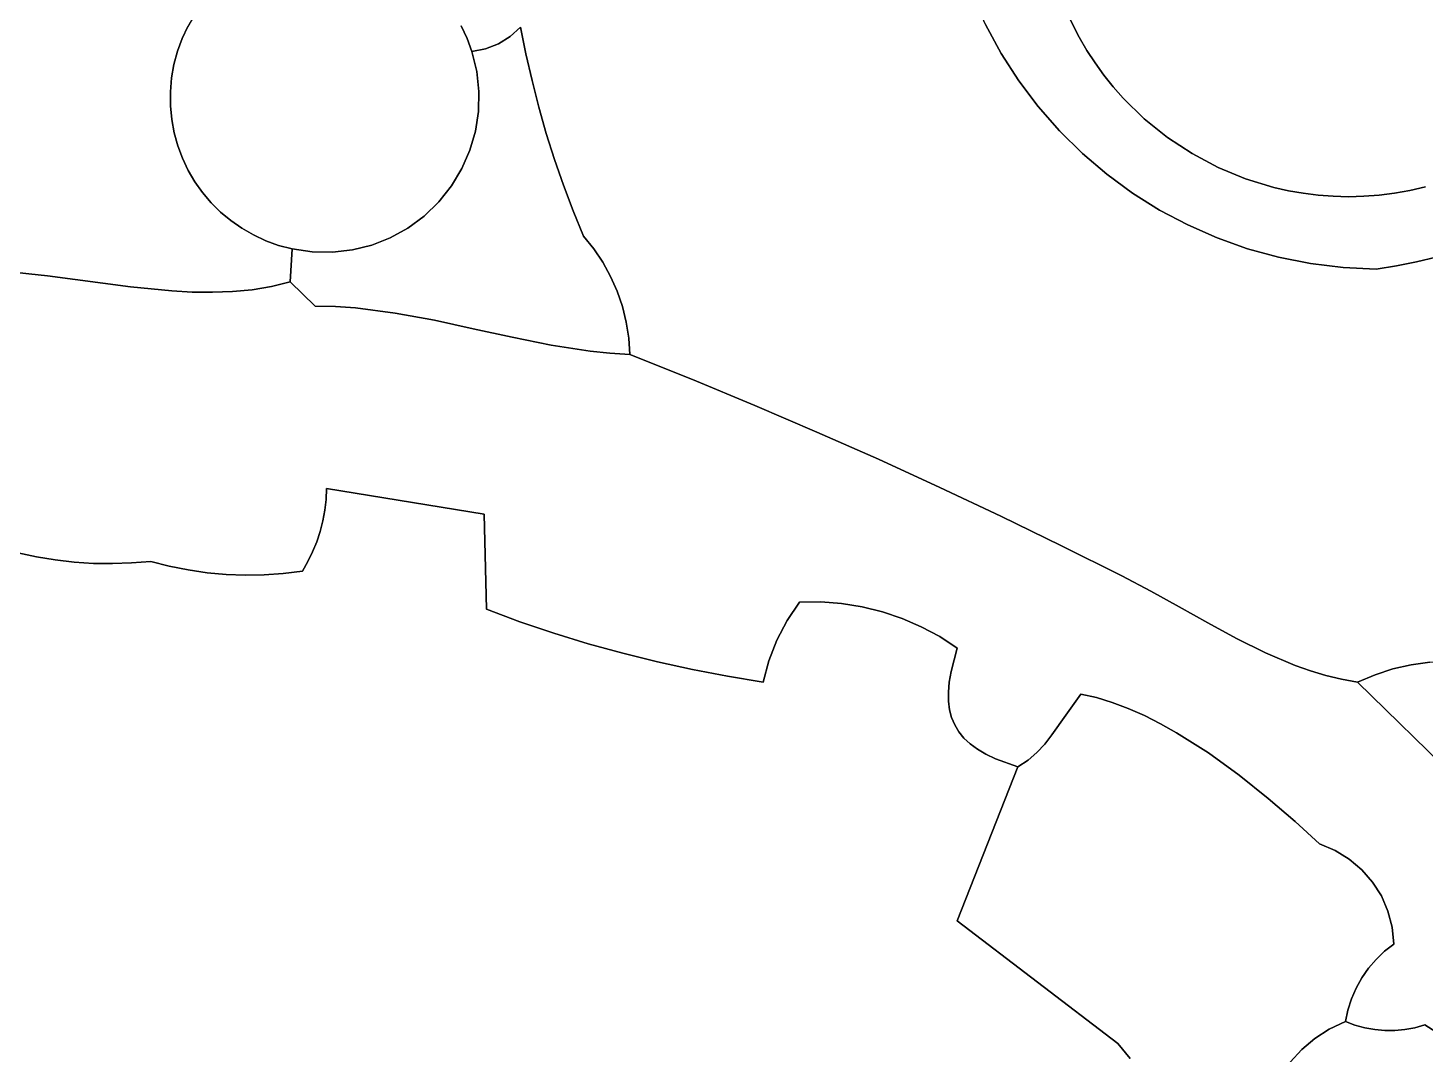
# Model space of a CAD drawing. Header units: inches. Extents: x 37.5 to 70.3, y 17.4 to 61.6.
# Drawn here: x 48.624 to 52.367, y 39.368 to 42.117 of the extents above; entities that cross this region are included whole.
import ezdxf

# ---------------------------------------------------------------- set-up
doc = ezdxf.new("R2010")
doc.units = ezdxf.units.IN
doc.layers.add('SURFACES_FOR_SKETCHUP', color=7, linetype='Continuous')

msp = doc.modelspace()

# ---------------------------------------------------------------- linework, layer by layer
at = {"layer": 'SURFACES_FOR_SKETCHUP'}
for points, invisible_edges in [([(51.3642, 42.2851), (51.743, 41.7799), (51.4536, 42.9101)], 11), ([(52.3681, 41.6905), (52.9627, 42.6944), (51.4536, 42.9101)], 11), ([(51.743, 41.7799), (52.3681, 41.6905), (51.4536, 42.9101)], 11), ([(48.6043, 42.3809), (48.1827, 41.9685), (48.6416, 42.3668)], 3), ([(48.2064, 41.9002), (48.6416, 42.3668), (48.1827, 41.9685)], 3), ([(48.2335, 41.8334), (48.6416, 42.3668), (48.2064, 41.9002)], 3), ([(48.6416, 42.3668), (48.2335, 41.8334), (48.6802, 42.3564)], 3), ([(48.2639, 41.7681), (48.6802, 42.3564), (48.2335, 41.8334)], 3), ([(48.2639, 41.7681), (49.006, 41.9454), (48.6802, 42.3564)], 11), ([(48.7197, 42.3496), (48.6802, 42.3564), (49.006, 41.9454)], 10), ([(48.7599, 42.3467), (48.7197, 42.3496), (49.0091, 41.9826)], 10), ([(49.006, 41.9454), (49.0091, 41.9826), (48.7197, 42.3496)], 10), ([(48.8005, 42.3478), (48.7599, 42.3467), (49.0249, 42.054)], 10), ([(49.0091, 41.9826), (49.0155, 42.0189), (48.7599, 42.3467)], 10), ([(49.0155, 42.0189), (49.0249, 42.054), (48.7599, 42.3467)], 10), ([(48.8413, 42.3529), (48.8005, 42.3478), (49.0373, 42.0879)], 10), ([(49.0249, 42.054), (49.0373, 42.0879), (48.8005, 42.3478)], 10), ([(49.0373, 42.0879), (49.0525, 42.1203), (48.8413, 42.3529)], 10), ([(49.1135, 42.2075), (49.0924, 41.6755), (49.6412, 42.2781)], 11), ([(49.6412, 42.2781), (49.0924, 41.6755), (49.8139, 42.0535)], 11), ([(49.6412, 42.2781), (49.8139, 42.0535), (49.6703, 42.2579)], 3), ([(49.8139, 42.0535), (49.801, 42.0886), (49.6703, 42.2579)], 10), ([(49.6703, 42.2579), (49.801, 42.0886), (49.6976, 42.2351)], 3), ([(49.9444, 42.1187), (49.9586, 42.0468), (51.1364, 42.2901)], 10), ([(49.9586, 42.0468), (49.9748, 41.9754), (51.1364, 42.2901)], 10), ([(51.1533, 42.2064), (51.1364, 42.2901), (49.9748, 41.9754)], 10), ([(51.3758, 42.2442), (51.6769, 41.8234), (51.3642, 42.2851)], 3), ([(51.743, 41.7799), (51.3642, 42.2851), (51.6769, 41.8234)], 3), ([(49.6976, 42.2351), (49.801, 42.0886), (49.723, 42.21)], 3), ([(51.6769, 41.8234), (51.3758, 42.2442), (51.6151, 41.8732)], 3), ([(51.3758, 42.2442), (51.3893, 42.2044), (51.6151, 41.8732)], 10), ([(49.1135, 42.2075), (49.0907, 42.1803), (49.006, 41.9454)], 10), ([(49.006, 41.9454), (49.0924, 41.6755), (49.1135, 42.2075)], 11), ([(49.801, 42.0886), (49.7854, 42.1219), (49.723, 42.21)], 10), ([(49.9748, 41.9754), (49.9929, 41.9045), (51.1533, 42.2064)], 10), ([(49.9929, 41.9045), (50.013, 41.8342), (51.1533, 42.2064)], 10), ([(50.013, 41.8342), (50.035, 41.7644), (51.1533, 42.2064)], 10), ([(50.035, 41.7644), (50.059, 41.6953), (51.1533, 42.2064)], 10), ([(51.1897, 42.1254), (51.1533, 42.2064), (50.059, 41.6953)], 10), ([(51.3893, 42.2044), (51.4046, 42.1657), (51.5582, 41.9288)], 10), ([(51.5582, 41.9288), (51.6151, 41.8732), (51.3893, 42.2044)], 10), ([(49.0091, 41.9826), (49.006, 41.9454), (49.0907, 42.1803)], 10), ([(49.0907, 42.1803), (49.0704, 42.1512), (49.0091, 41.9826)], 10), ([(49.0704, 42.1512), (49.0525, 42.1203), (49.0091, 41.9826)], 10), ([(51.1897, 42.1254), (51.2317, 42.0481), (51.4046, 42.1657)], 10), ([(51.4217, 42.1281), (51.4046, 42.1657), (51.2317, 42.0481)], 10), ([(51.5318, 41.9587), (51.5582, 41.9288), (51.4046, 42.1657)], 10), ([(51.4046, 42.1657), (51.4217, 42.1281), (51.5318, 41.9587)], 10), ([(49.0091, 41.9826), (49.0525, 42.1203), (49.0155, 42.0189)], 3), ([(49.0373, 42.0879), (49.0155, 42.0189), (49.0525, 42.1203)], 3), ([(49.9167, 42.0935), (49.7854, 42.1219), (49.8852, 42.074)], 3), ([(49.9444, 42.1187), (49.7854, 42.1219), (49.9167, 42.0935)], 3), ([(49.801, 42.0886), (49.8852, 42.074), (49.7854, 42.1219)], 3), ([(49.9586, 42.0468), (49.9444, 42.1187), (49.9167, 42.0935)], 8), ([(50.059, 41.6953), (50.0849, 41.6268), (51.1897, 42.1254)], 10), ([(50.0849, 41.6268), (50.1402, 41.525), (51.1897, 42.1254)], 11), ([(50.1402, 41.525), (50.1646, 41.4889), (51.1897, 42.1254)], 10), ([(51.2317, 42.0481), (51.1897, 42.1254), (50.1646, 41.4889)], 10), ([(51.2317, 42.0481), (51.2789, 41.9748), (51.4217, 42.1281)], 10), ([(51.4405, 42.0918), (51.4217, 42.1281), (51.2789, 41.9748)], 10), ([(51.5067, 41.99), (51.5318, 41.9587), (51.4217, 42.1281)], 10), ([(51.4217, 42.1281), (51.4405, 42.0918), (51.5067, 41.99)], 10), ([(49.0373, 42.0879), (49.0249, 42.054), (49.0155, 42.0189)], 8), ([(49.8506, 42.0605), (49.8852, 42.074), (49.801, 42.0886)], 10), ([(49.801, 42.0886), (49.8139, 42.0535), (49.8506, 42.0605)], 8), ([(49.8506, 42.0605), (49.8269, 42.0003), (49.8852, 42.074)], 3), ([(49.8852, 42.074), (49.8269, 42.0003), (49.9586, 42.0468)], 11), ([(49.9586, 42.0468), (49.9167, 42.0935), (49.8852, 42.074)], 9), ([(51.4405, 42.0918), (51.2789, 41.9748), (51.461, 42.0566)], 3), ([(51.461, 42.0566), (51.4831, 42.0227), (51.4405, 42.0918)], 2), ([(51.4831, 42.0227), (51.5067, 41.99), (51.4405, 42.0918)], 10), ([(49.5455, 41.535), (49.8139, 42.0535), (49.0924, 41.6755)], 11), ([(49.7252, 41.6504), (49.8139, 42.0535), (49.5455, 41.535)], 11), ([(49.7252, 41.6504), (49.8234, 41.8401), (49.8139, 42.0535)], 11), ([(49.8506, 42.0605), (49.8139, 42.0535), (49.8269, 42.0003)], 8), ([(49.8234, 41.8401), (49.8315, 41.8929), (49.8139, 42.0535)], 10), ([(49.8139, 42.0535), (49.8315, 41.8929), (49.8269, 42.0003)], 3), ([(49.9586, 42.0468), (49.8269, 42.0003), (49.9748, 41.9754)], 3), ([(50.1646, 41.4889), (50.1855, 41.4509), (51.2317, 42.0481)], 10), ([(50.1855, 41.4509), (50.5716, 41.1052), (51.2317, 42.0481)], 11), ([(51.2789, 41.9748), (51.2317, 42.0481), (50.5716, 41.1052)], 10), ([(51.3311, 41.9057), (51.461, 42.0566), (51.2789, 41.9748)], 3), ([(51.4831, 42.0227), (51.461, 42.0566), (51.3311, 41.9057)], 10), ([(49.8327, 41.9465), (49.9748, 41.9754), (49.8269, 42.0003)], 3), ([(49.8327, 41.9465), (49.8269, 42.0003), (49.8315, 41.8929)], 2), ([(51.5067, 41.99), (51.4831, 42.0227), (51.3311, 41.9057)], 10), ([(49.9748, 41.9754), (49.8327, 41.9465), (49.9929, 41.9045)], 3), ([(51.3311, 41.9057), (51.2789, 41.9748), (50.5716, 41.1052)], 10), ([(51.3311, 41.9057), (51.3879, 41.8408), (51.5067, 41.99)], 10), ([(51.5318, 41.9587), (51.5067, 41.99), (51.3879, 41.8408)], 10), ([(51.5318, 41.9587), (51.3879, 41.8408), (51.5582, 41.9288)], 3), ([(49.006, 41.9454), (48.2639, 41.7681), (49.0062, 41.908)], 3), ([(49.006, 41.9454), (49.0062, 41.908), (49.0718, 41.7045)], 10), ([(49.0924, 41.6755), (49.006, 41.9454), (49.0718, 41.7045)], 3), ([(49.8315, 41.8929), (49.9929, 41.9045), (49.8327, 41.9465)], 3), ([(51.4491, 41.7805), (51.5582, 41.9288), (51.3879, 41.8408)], 3), ([(51.5582, 41.9288), (51.4491, 41.7805), (51.6151, 41.8732)], 3), ([(48.2975, 41.7045), (49.0062, 41.908), (48.2639, 41.7681)], 3), ([(48.3342, 41.6426), (49.0062, 41.908), (48.2975, 41.7045)], 3), ([(49.0062, 41.908), (48.3342, 41.6426), (49.0096, 41.8714)], 3), ([(49.0538, 41.7351), (49.0062, 41.908), (49.0385, 41.7673)], 3), ([(49.0718, 41.7045), (49.0062, 41.908), (49.0538, 41.7351)], 3), ([(49.0062, 41.908), (49.0096, 41.8714), (49.0385, 41.7673)], 10), ([(49.8234, 41.8401), (49.9929, 41.9045), (49.8315, 41.8929)], 3), ([(49.9929, 41.9045), (49.8234, 41.8401), (50.013, 41.8342)], 3), ([(50.7377, 41.034), (51.3311, 41.9057), (50.5716, 41.1052)], 3), ([(51.3879, 41.8408), (51.3311, 41.9057), (50.7377, 41.034)], 10), ([(49.0096, 41.8714), (48.3342, 41.6426), (48.5684, 41.4641)], 11), ([(48.5684, 41.4641), (48.6771, 41.4526), (49.0096, 41.8714)], 10), ([(49.0163, 41.8356), (49.0096, 41.8714), (48.6771, 41.4526)], 10), ([(49.0259, 41.8008), (49.0385, 41.7673), (49.0096, 41.8714)], 10), ([(49.0096, 41.8714), (49.0163, 41.8356), (49.0259, 41.8008)], 8), ([(51.5143, 41.725), (51.6151, 41.8732), (51.4491, 41.7805)], 3), ([(51.6151, 41.8732), (51.5143, 41.725), (51.6769, 41.8234)], 3), ([(49.0259, 41.8008), (49.0163, 41.8356), (48.6771, 41.4526)], 10), ([(49.8234, 41.8401), (49.7252, 41.6504), (49.8086, 41.7888)], 3), ([(49.8086, 41.7888), (50.013, 41.8342), (49.8234, 41.8401)], 3), ([(50.013, 41.8342), (49.8086, 41.7888), (50.035, 41.7644)], 3), ([(50.9029, 40.9609), (51.3879, 41.8408), (50.7377, 41.034)], 3), ([(51.4491, 41.7805), (51.3879, 41.8408), (50.9029, 40.9609)], 10), ([(51.5833, 41.6743), (51.6769, 41.8234), (51.5143, 41.725)], 3), ([(51.6769, 41.8234), (51.5833, 41.6743), (51.743, 41.7799)], 3), ([(49.0259, 41.8008), (48.6771, 41.4526), (49.0385, 41.7673)], 3), ([(49.7252, 41.6504), (49.7593, 41.6932), (49.8086, 41.7888)], 10), ([(49.7872, 41.7396), (49.8086, 41.7888), (49.7593, 41.6932)], 2), ([(49.7872, 41.7396), (50.035, 41.7644), (49.8086, 41.7888)], 3), ([(51.4491, 41.7805), (50.9029, 40.9609), (51.5143, 41.725)], 3), ([(51.5833, 41.6743), (51.6558, 41.6288), (51.743, 41.7799)], 10), ([(51.6558, 41.6288), (51.7315, 41.5887), (51.743, 41.7799)], 10), ([(51.813, 41.7428), (51.743, 41.7799), (51.7315, 41.5887)], 10), ([(51.743, 41.7799), (51.813, 41.7428), (52.3681, 41.6905)], 10), ([(48.8992, 41.423), (49.0385, 41.7673), (48.6771, 41.4526)], 3), ([(49.0538, 41.7351), (49.0385, 41.7673), (48.8992, 41.423)], 10), ([(49.0718, 41.7045), (49.0538, 41.7351), (48.8992, 41.423)], 10), ([(49.7872, 41.7396), (49.7593, 41.6932), (50.059, 41.6953)], 10), ([(50.035, 41.7644), (49.7872, 41.7396), (50.059, 41.6953)], 3), ([(51.7315, 41.5887), (51.8101, 41.554), (51.813, 41.7428)], 10), ([(51.8863, 41.7126), (51.813, 41.7428), (51.8101, 41.554)], 10), ([(51.813, 41.7428), (51.8863, 41.7126), (52.3267, 41.681)], 10), ([(52.3267, 41.681), (52.3681, 41.6905), (51.813, 41.7428)], 10), ([(49.0924, 41.6755), (49.0718, 41.7045), (48.8992, 41.423)], 10), ([(50.0849, 41.6268), (50.059, 41.6953), (49.7593, 41.6932)], 10), ([(51.0672, 40.8858), (51.5143, 41.725), (50.9029, 40.9609)], 3), ([(51.5143, 41.725), (51.0672, 40.8858), (51.5833, 41.6743)], 3), ([(51.8913, 41.5251), (51.8863, 41.7126), (51.8101, 41.554)], 3), ([(51.8863, 41.7126), (51.8913, 41.5251), (51.9625, 41.6894)], 3), ([(52.2853, 41.6737), (52.3267, 41.681), (51.8863, 41.7126)], 10), ([(51.9625, 41.6894), (52.2853, 41.6737), (51.8863, 41.7126)], 3), ([(48.8992, 41.423), (49.01, 41.4121), (49.0924, 41.6755)], 10), ([(49.1153, 41.6484), (49.0924, 41.6755), (49.01, 41.4121)], 10), ([(49.0924, 41.6755), (49.1153, 41.6484), (49.3321, 41.5246)], 10), ([(49.3321, 41.5246), (49.5455, 41.535), (49.0924, 41.6755)], 11), ([(49.7593, 41.6932), (49.7252, 41.6504), (50.0849, 41.6268)], 10), ([(51.2306, 40.8086), (51.5833, 41.6743), (51.0672, 40.8858)], 3), ([(51.6558, 41.6288), (51.5833, 41.6743), (51.2306, 40.8086)], 10), ([(51.9748, 41.5021), (51.9625, 41.6894), (51.8913, 41.5251)], 3), ([(51.9625, 41.6894), (51.9748, 41.5021), (52.0014, 41.6806)], 3), ([(51.9625, 41.6894), (52.0014, 41.6806), (52.244, 41.6686)], 10), ([(52.2853, 41.6737), (51.9625, 41.6894), (52.244, 41.6686)], 3), ([(52.0014, 41.6806), (51.9748, 41.5021), (52.0409, 41.6736)], 3), ([(52.0603, 41.4852), (52.0409, 41.6736), (51.9748, 41.5021)], 3), ([(52.0409, 41.6736), (52.2029, 41.6655), (52.0014, 41.6806)], 3), ([(52.244, 41.6686), (52.0014, 41.6806), (52.2029, 41.6655)], 3), ([(52.0409, 41.6736), (52.0603, 41.4852), (52.0809, 41.6686)], 3), ([(52.2029, 41.6655), (52.0409, 41.6736), (52.1619, 41.6645)], 3), ([(52.0409, 41.6736), (52.0809, 41.6686), (52.1619, 41.6645)], 10), ([(52.0809, 41.6686), (52.0603, 41.4852), (52.1212, 41.6656)], 3), ([(52.1476, 41.4746), (52.1212, 41.6656), (52.0603, 41.4852)], 3), ([(52.1212, 41.6656), (52.1619, 41.6645), (52.0809, 41.6686)], 2), ([(52.1212, 41.6656), (52.1476, 41.4746), (52.1619, 41.6645)], 3), ([(52.1619, 41.6645), (52.1476, 41.4746), (52.2029, 41.6655)], 3), ([(52.2363, 41.4706), (52.2029, 41.6655), (52.1476, 41.4746)], 3), ([(52.2029, 41.6655), (52.2363, 41.4706), (52.244, 41.6686)], 3), ([(52.2363, 41.4706), (52.2904, 41.4792), (52.244, 41.6686)], 10), ([(52.2853, 41.6737), (52.244, 41.6686), (52.2904, 41.4792)], 10), ([(52.3267, 41.681), (52.2853, 41.6737), (52.344, 41.4899)], 10), ([(52.2904, 41.4792), (52.344, 41.4899), (52.2853, 41.6737)], 10), ([(52.3681, 41.6905), (52.3267, 41.681), (52.397, 41.5028)], 10), ([(52.344, 41.4899), (52.397, 41.5028), (52.3267, 41.681)], 10), ([(49.1405, 41.6234), (49.1153, 41.6484), (49.01, 41.4121)], 10), ([(49.01, 41.4121), (49.0648, 41.4091), (49.1405, 41.6234)], 10), ([(49.1678, 41.6005), (49.1405, 41.6234), (49.0648, 41.4091)], 10), ([(49.1153, 41.6484), (49.1405, 41.6234), (49.296, 41.5341)], 10), ([(49.296, 41.5341), (49.3321, 41.5246), (49.1153, 41.6484)], 10), ([(49.1405, 41.6234), (49.1678, 41.6005), (49.296, 41.5341)], 10), ([(49.5455, 41.535), (49.5952, 41.5545), (49.7252, 41.6504)], 10), ([(49.7252, 41.6504), (49.5952, 41.5545), (49.6857, 41.6124)], 3), ([(49.7252, 41.6504), (49.6857, 41.6124), (49.8175, 41.3109)], 10), ([(49.8175, 41.3109), (50.0849, 41.6268), (49.7252, 41.6504)], 11), ([(50.1126, 41.5591), (50.0849, 41.6268), (49.8175, 41.3109)], 10), ([(50.0849, 41.6268), (50.1126, 41.5591), (50.1402, 41.525)], 8), ([(51.6558, 41.6288), (51.2306, 40.8086), (51.7315, 41.5887)], 3), ([(49.0648, 41.4091), (49.1191, 41.4083), (49.1678, 41.6005)], 10), ([(49.1678, 41.6005), (49.1191, 41.4083), (49.1971, 41.5799)], 3), ([(49.1971, 41.5799), (49.2614, 41.5466), (49.1678, 41.6005)], 3), ([(49.296, 41.5341), (49.1678, 41.6005), (49.2614, 41.5466)], 3), ([(49.6422, 41.5804), (49.6857, 41.6124), (49.5952, 41.5545)], 2), ([(49.6857, 41.6124), (49.6422, 41.5804), (49.7133, 41.3335)], 10), ([(49.7133, 41.3335), (49.8175, 41.3109), (49.6857, 41.6124)], 10), ([(51.3931, 40.7295), (51.7315, 41.5887), (51.2306, 40.8086)], 3), ([(51.8101, 41.554), (51.7315, 41.5887), (51.3931, 40.7295)], 10), ([(49.1191, 41.4083), (49.1726, 41.4102), (49.1971, 41.5799)], 10), ([(49.1971, 41.5799), (49.1726, 41.4102), (49.2284, 41.5619)], 3), ([(49.2252, 41.4152), (49.2284, 41.5619), (49.1726, 41.4102)], 3), ([(49.1971, 41.5799), (49.2284, 41.5619), (49.2614, 41.5466)], 8), ([(49.2284, 41.5619), (49.2252, 41.4152), (49.2614, 41.5466)], 3), ([(49.2768, 41.4238), (49.2614, 41.5466), (49.2252, 41.4152)], 3), ([(49.2614, 41.5466), (49.2768, 41.4238), (49.296, 41.5341)], 3), ([(49.5455, 41.535), (49.6082, 41.3528), (49.5952, 41.5545)], 3), ([(49.5952, 41.5545), (49.6082, 41.3528), (49.6422, 41.5804)], 3), ([(49.7133, 41.3335), (49.6422, 41.5804), (49.6082, 41.3528)], 3), ([(49.8175, 41.3109), (49.9215, 41.2879), (50.1126, 41.5591)], 10), ([(50.1126, 41.5591), (49.9215, 41.2879), (50.1402, 41.525)], 3), ([(51.3931, 40.7295), (51.5546, 40.6485), (51.8101, 41.554)], 10), ([(51.8913, 41.5251), (51.8101, 41.554), (51.5546, 40.6485)], 10), ([(49.3271, 41.4364), (49.296, 41.5341), (49.2768, 41.4238)], 3), ([(49.3271, 41.4364), (49.3321, 41.5246), (49.296, 41.5341)], 8), ([(49.3863, 41.5166), (49.3321, 41.5246), (49.3271, 41.4364)], 8), ([(49.3271, 41.4364), (49.3936, 41.3714), (49.3863, 41.5166)], 10), ([(49.5455, 41.535), (49.3321, 41.5246), (49.4936, 41.522)], 3), ([(49.3321, 41.5246), (49.3863, 41.5166), (49.4936, 41.522)], 10), ([(49.4404, 41.5158), (49.4936, 41.522), (49.3863, 41.5166)], 2), ([(49.3863, 41.5166), (49.3936, 41.3714), (49.4404, 41.5158)], 3), ([(49.448, 41.37), (49.4404, 41.5158), (49.3936, 41.3714)], 3), ([(49.4404, 41.5158), (49.448, 41.37), (49.4936, 41.522)], 3), ([(49.5018, 41.3663), (49.4936, 41.522), (49.448, 41.37)], 3), ([(49.4936, 41.522), (49.5018, 41.3663), (49.5455, 41.535)], 3), ([(49.6082, 41.3528), (49.5455, 41.535), (49.5018, 41.3663)], 3), ([(49.9215, 41.2879), (50.0257, 41.2668), (50.1402, 41.525)], 10), ([(50.1646, 41.4889), (50.1402, 41.525), (50.0257, 41.2668)], 10), ([(51.9748, 41.5021), (51.8913, 41.5251), (51.5546, 40.6485)], 10), ([(50.1855, 41.4509), (50.1646, 41.4889), (50.0257, 41.2668)], 10), ([(51.5546, 40.6485), (51.6322, 40.6081), (51.9748, 41.5021)], 10), ([(51.6322, 40.6081), (51.7088, 40.5655), (51.9748, 41.5021)], 10), ([(52.0603, 41.4852), (51.9748, 41.5021), (51.7088, 40.5655)], 10), ([(51.7088, 40.5655), (51.7852, 40.5224), (52.0603, 41.4852)], 10), ([(52.1476, 41.4746), (52.0603, 41.4852), (51.7852, 40.5224)], 10), ([(51.7852, 40.5224), (51.8619, 40.4807), (52.1476, 41.4746)], 10), ([(51.8619, 40.4807), (51.9397, 40.4422), (52.1476, 41.4746)], 10), ([(52.2363, 41.4706), (52.1476, 41.4746), (51.9397, 40.4422)], 10), ([(51.9397, 40.4422), (52.2811, 40.3993), (52.2363, 41.4706)], 11), ([(52.2363, 41.4706), (52.3797, 40.4173), (52.2904, 41.4792)], 3), ([(52.33, 40.4105), (52.2363, 41.4706), (52.2811, 40.3993)], 3), ([(52.3797, 40.4173), (52.2363, 41.4706), (52.33, 40.4105)], 3), ([(52.2904, 41.4792), (52.4298, 40.4198), (52.344, 41.4899)], 3), ([(52.4298, 40.4198), (52.2904, 41.4792), (52.3797, 40.4173)], 3), ([(52.344, 41.4899), (52.48, 40.4179), (52.397, 41.5028)], 3), ([(52.48, 40.4179), (52.344, 41.4899), (52.4298, 40.4198)], 3), ([(48.5684, 41.4641), (48.5454, 40.9815), (48.6771, 41.4526)], 3), ([(48.6771, 41.4526), (48.5454, 40.9815), (48.8992, 41.423)], 3), ([(49.3936, 41.3714), (49.3271, 41.4364), (49.2768, 41.4238)], 8), ([(50.2031, 41.4113), (50.1855, 41.4509), (50.0257, 41.2668)], 10), ([(50.2031, 41.4113), (50.5716, 41.1052), (50.1855, 41.4509)], 3), ([(48.5454, 40.9815), (48.9535, 40.6875), (48.8992, 41.423)], 11), ([(48.8992, 41.423), (48.9535, 40.6875), (49.01, 41.4121)], 3), ([(49.01, 41.4121), (48.9535, 40.6875), (49.0648, 41.4091)], 3), ([(48.9535, 40.6875), (49.0032, 40.6746), (49.0648, 41.4091)], 10), ([(49.4246, 40.8827), (49.0648, 41.4091), (49.0032, 40.6746)], 11), ([(49.0648, 41.4091), (49.4246, 40.8827), (49.1191, 41.4083)], 3), ([(49.1191, 41.4083), (49.4246, 40.8827), (49.1726, 41.4102)], 3), ([(49.1726, 41.4102), (49.4246, 40.8827), (49.2252, 41.4152)], 3), ([(49.3936, 41.3714), (49.2768, 41.4238), (49.2252, 41.4152)], 9), ([(49.3936, 41.3714), (49.2252, 41.4152), (49.4246, 40.8827)], 11), ([(50.0257, 41.2668), (50.1306, 41.2505), (50.2031, 41.4113)], 10), ([(50.2171, 41.3703), (50.2031, 41.4113), (50.1306, 41.2505)], 10), ([(50.2171, 41.3703), (50.4047, 41.1743), (50.2031, 41.4113)], 3), ([(50.5716, 41.1052), (50.2031, 41.4113), (50.4047, 41.1743)], 3), ([(49.3936, 41.3714), (49.4246, 40.8827), (49.448, 41.37)], 3), ([(49.5018, 41.3663), (49.448, 41.37), (49.4246, 40.8827)], 10), ([(49.6082, 41.3528), (49.5018, 41.3663), (49.4246, 40.8827)], 10), ([(50.2171, 41.3703), (50.1306, 41.2505), (50.2274, 41.3282)], 3), ([(50.2274, 41.3282), (50.4047, 41.1743), (50.2171, 41.3703)], 3), ([(49.7133, 41.3335), (49.6082, 41.3528), (49.4246, 40.8827)], 10), ([(49.847, 40.8137), (49.7133, 41.3335), (49.4246, 40.8827)], 3), ([(49.8175, 41.3109), (49.7133, 41.3335), (49.847, 40.8137)], 10), ([(50.1836, 41.2449), (50.2274, 41.3282), (50.1306, 41.2505)], 3), ([(50.234, 41.2851), (50.2274, 41.3282), (50.1836, 41.2449)], 10), ([(50.234, 41.2851), (50.4047, 41.1743), (50.2274, 41.3282)], 3), ([(49.9215, 41.2879), (49.8175, 41.3109), (49.847, 40.8137)], 10), ([(49.9215, 41.2879), (49.847, 40.8137), (50.0257, 41.2668)], 3), ([(50.2369, 41.2414), (50.234, 41.2851), (50.1836, 41.2449)], 2), ([(50.234, 41.2851), (50.2369, 41.2414), (50.4047, 41.1743)], 8), ([(50.0257, 41.2668), (49.847, 40.8137), (50.1306, 41.2505)], 3), ([(50.1306, 41.2505), (49.847, 40.8137), (50.1836, 41.2449)], 3), ([(50.1836, 41.2449), (49.847, 40.8137), (50.2369, 41.2414)], 3), ([(50.4047, 41.1743), (50.2369, 41.2414), (49.847, 40.8137)], 10), ([(49.847, 40.8137), (50.1253, 40.467), (50.4047, 41.1743)], 11), ([(50.2177, 40.4413), (50.4047, 41.1743), (50.1253, 40.467)], 3), ([(50.4047, 41.1743), (50.2177, 40.4413), (50.5716, 41.1052)], 3), ([(50.2177, 40.4413), (50.3108, 40.4182), (50.5716, 41.1052)], 10), ([(50.6917, 40.5781), (50.5716, 41.1052), (50.3108, 40.4182)], 11), ([(50.5716, 41.1052), (50.6917, 40.5781), (50.7377, 41.034)], 3), ([(50.7481, 40.5787), (50.7377, 41.034), (50.6917, 40.5781)], 3), ([(50.7377, 41.034), (50.7481, 40.5787), (50.9029, 40.9609)], 3), ([(48.7998, 40.6822), (48.851, 40.6814), (48.5454, 40.9815)], 10), ([(48.7486, 40.6855), (48.7998, 40.6822), (48.5454, 40.9815)], 10), ([(48.597, 40.7102), (48.6472, 40.6995), (48.5454, 40.9815)], 10), ([(48.9023, 40.6832), (48.5454, 40.9815), (48.851, 40.6814)], 3), ([(48.6978, 40.6912), (48.5454, 40.9815), (48.6472, 40.6995)], 3), ([(48.7486, 40.6855), (48.5454, 40.9815), (48.6978, 40.6912)], 3), ([(48.9535, 40.6875), (48.5454, 40.9815), (48.9023, 40.6832)], 3), ([(50.804, 40.5746), (50.9029, 40.9609), (50.7481, 40.5787)], 3), ([(50.8592, 40.5658), (50.9029, 40.9609), (50.804, 40.5746)], 3), ([(51.0672, 40.8858), (50.9029, 40.9609), (50.8592, 40.5658)], 10), ([(49.0032, 40.6746), (49.0535, 40.6644), (49.4246, 40.8827)], 10), ([(49.1042, 40.657), (49.4246, 40.8827), (49.0535, 40.6644)], 3), ([(49.1551, 40.6524), (49.4246, 40.8827), (49.1042, 40.657)], 3), ([(49.1551, 40.6524), (49.2063, 40.6505), (49.4246, 40.8827)], 10), ([(49.4232, 40.8534), (49.4246, 40.8827), (49.2063, 40.6505)], 10), ([(49.847, 40.8137), (49.4246, 40.8827), (49.4232, 40.8534)], 8), ([(50.8592, 40.5658), (50.9133, 40.5525), (51.0672, 40.8858)], 10), ([(50.9133, 40.5525), (50.9662, 40.5347), (51.0672, 40.8858)], 10), ([(50.9662, 40.5347), (51.0175, 40.5125), (51.0672, 40.8858)], 10), ([(51.2306, 40.8086), (51.0672, 40.8858), (51.0175, 40.5125)], 10), ([(49.4198, 40.8245), (49.4232, 40.8534), (49.2063, 40.6505)], 10), ([(49.847, 40.8137), (49.4232, 40.8534), (49.4198, 40.8245)], 9), ([(49.4144, 40.7958), (49.4198, 40.8245), (49.2063, 40.6505)], 10), ([(49.2063, 40.6505), (49.2575, 40.6514), (49.4144, 40.7958)], 10), ([(49.4072, 40.7677), (49.4144, 40.7958), (49.2575, 40.6514)], 10), ([(49.847, 40.8137), (49.4144, 40.7958), (49.4072, 40.7677)], 9), ([(49.847, 40.8137), (49.4072, 40.7677), (49.8525, 40.5591)], 3), ([(49.847, 40.8137), (49.4198, 40.8245), (49.4144, 40.7958)], 9), ([(49.9426, 40.5259), (50.0335, 40.4952), (49.847, 40.8137)], 10), ([(49.847, 40.8137), (49.8525, 40.5591), (49.9426, 40.5259)], 8), ([(50.1253, 40.467), (49.847, 40.8137), (50.0335, 40.4952)], 3), ([(51.0175, 40.5125), (51.0669, 40.486), (51.2306, 40.8086)], 10), ([(51.0669, 40.486), (51.1141, 40.4554), (51.2306, 40.8086)], 10), ([(51.3931, 40.7295), (51.2306, 40.8086), (51.1141, 40.4554)], 10), ([(49.398, 40.7401), (49.4072, 40.7677), (49.2575, 40.6514)], 10), ([(49.398, 40.7401), (49.8525, 40.5591), (49.4072, 40.7677)], 3), ([(49.3086, 40.6551), (49.398, 40.7401), (49.2575, 40.6514)], 3), ([(49.398, 40.7401), (49.3086, 40.6551), (49.387, 40.7132)], 3), ([(49.387, 40.7132), (49.8525, 40.5591), (49.398, 40.7401)], 3), ([(51.1141, 40.4554), (51.4455, 40.3317), (51.3931, 40.7295)], 11), ([(51.5546, 40.6485), (51.3931, 40.7295), (51.4455, 40.3317)], 10), ([(48.597, 40.7102), (47.1792, 38.2968), (48.6472, 40.6995)], 3), ([(48.5364, 37.7619), (48.6472, 40.6995), (47.1792, 38.2968)], 11), ([(48.6472, 40.6995), (48.5364, 37.7619), (48.6978, 40.6912)], 3), ([(48.6978, 40.6912), (48.5364, 37.7619), (48.7486, 40.6855)], 3), ([(48.7486, 40.6855), (48.5364, 37.7619), (48.7998, 40.6822)], 3), ([(49.0032, 40.6746), (48.9535, 40.6875), (48.9023, 40.6832)], 8), ([(49.3742, 40.687), (49.387, 40.7132), (49.3086, 40.6551)], 10), ([(49.3596, 40.6616), (49.3742, 40.687), (49.3086, 40.6551)], 2), ([(49.3596, 40.6616), (49.8525, 40.5591), (49.3742, 40.687)], 3), ([(49.3742, 40.687), (49.8525, 40.5591), (49.387, 40.7132)], 3), ([(48.7998, 40.6822), (48.5364, 37.7619), (48.851, 40.6814)], 3), ([(48.851, 40.6814), (48.5364, 37.7619), (49.0535, 40.6644)], 11), ([(48.9429, 37.7271), (49.0535, 40.6644), (48.5364, 37.7619)], 11), ([(49.0032, 40.6746), (48.9023, 40.6832), (48.851, 40.6814)], 9), ([(49.0032, 40.6746), (48.851, 40.6814), (49.0535, 40.6644)], 3), ([(49.0535, 40.6644), (48.9429, 37.7271), (49.1042, 40.657)], 3), ([(49.8811, 38.0898), (49.1042, 40.657), (48.9429, 37.7271)], 11), ([(49.1042, 40.657), (49.8811, 38.0898), (49.1551, 40.6524)], 3), ([(49.1551, 40.6524), (49.8811, 38.0898), (49.2063, 40.6505)], 3), ([(49.2063, 40.6505), (49.8811, 38.0898), (49.2575, 40.6514)], 3), ([(49.8525, 40.5591), (49.3086, 40.6551), (49.2575, 40.6514)], 9), ([(49.2575, 40.6514), (49.8811, 38.0898), (49.8525, 40.5591)], 11), ([(49.8525, 40.5591), (49.3596, 40.6616), (49.3086, 40.6551)], 9), ([(51.4455, 40.3317), (51.4871, 40.3225), (51.5546, 40.6485)], 10), ([(51.6322, 40.6081), (51.5546, 40.6485), (51.4871, 40.3225)], 10), ([(50.6586, 40.5289), (50.6917, 40.5781), (50.3108, 40.4182)], 10), ([(50.8592, 40.5658), (50.804, 40.5746), (50.631, 40.4765)], 10), ([(50.631, 40.4765), (50.804, 40.5746), (50.6586, 40.5289)], 3), ([(50.6917, 40.5781), (50.6586, 40.5289), (50.7481, 40.5787)], 2), ([(50.7481, 40.5787), (50.6586, 40.5289), (50.804, 40.5746)], 3), ([(51.4871, 40.3225), (51.5293, 40.3097), (51.6322, 40.6081)], 10), ([(51.7088, 40.5655), (51.6322, 40.6081), (51.5293, 40.3097)], 10), ([(49.8525, 40.5591), (49.8811, 38.0898), (49.9426, 40.5259)], 3), ([(50.9133, 40.5525), (50.8592, 40.5658), (50.5937, 40.3641)], 10), ([(50.6093, 40.4214), (50.5937, 40.3641), (50.8592, 40.5658)], 10), ([(50.5937, 40.3641), (51.0907, 40.3129), (50.9133, 40.5525)], 11), ([(50.631, 40.4765), (50.6093, 40.4214), (50.8592, 40.5658)], 10), ([(50.9133, 40.5525), (51.0904, 40.3375), (50.9662, 40.5347)], 3), ([(51.0904, 40.3375), (50.9133, 40.5525), (51.0907, 40.3129)], 3), ([(50.9662, 40.5347), (51.0926, 40.364), (51.0175, 40.5125)], 3), ([(51.0926, 40.364), (50.9662, 40.5347), (51.0904, 40.3375)], 3), ([(51.5293, 40.3097), (51.5721, 40.2936), (51.7088, 40.5655)], 10), ([(51.5721, 40.2936), (51.6152, 40.2744), (51.7088, 40.5655)], 10), ([(51.7852, 40.5224), (51.7088, 40.5655), (51.6152, 40.2744)], 10), ([(49.9426, 40.5259), (49.8811, 38.0898), (50.0335, 40.4952)], 3), ([(50.3108, 40.4182), (50.4046, 40.3976), (50.6586, 40.5289)], 10), ([(50.631, 40.4765), (50.6586, 40.5289), (50.4046, 40.3976)], 10), ([(51.0669, 40.486), (51.0175, 40.5125), (51.0974, 40.3924)], 10), ([(51.0974, 40.3924), (51.0175, 40.5125), (51.0926, 40.364)], 3), ([(51.6152, 40.2744), (51.6584, 40.2525), (51.7852, 40.5224)], 10), ([(51.8619, 40.4807), (51.7852, 40.5224), (51.6584, 40.2525)], 10), ([(50.0335, 40.4952), (49.8811, 38.0898), (50.1253, 40.467)], 3), ([(50.1253, 40.467), (49.8811, 38.0898), (50.2177, 40.4413)], 3), ([(50.4989, 40.3796), (50.631, 40.4765), (50.4046, 40.3976)], 3), ([(50.4989, 40.3796), (50.6093, 40.4214), (50.631, 40.4765)], 9), ([(51.1141, 40.4554), (51.0669, 40.486), (51.0974, 40.3924)], 2), ([(51.8619, 40.4807), (51.6584, 40.2525), (51.7015, 40.2283)], 9), ([(51.8619, 40.4807), (51.7015, 40.2283), (51.7867, 40.1742)], 9), ([(51.8619, 40.4807), (51.7867, 40.1742), (51.9397, 40.4422)], 3), ([(50.2177, 40.4413), (49.8811, 38.0898), (50.3108, 40.4182)], 3), ([(50.4989, 40.3796), (50.5937, 40.3641), (50.6093, 40.4214)], 8), ([(51.1141, 40.4554), (51.0974, 40.3924), (51.4046, 40.2755)], 10), ([(51.4455, 40.3317), (51.1141, 40.4554), (51.4046, 40.2755)], 3), ([(51.9397, 40.4422), (51.7867, 40.1742), (52.0193, 40.4088)], 3), ([(51.9397, 40.4422), (52.0193, 40.4088), (52.2811, 40.3993)], 10), ([(50.3108, 40.4182), (49.8811, 38.0898), (51.1141, 39.7242)], 11), ([(51.1141, 39.7242), (50.4046, 40.3976), (50.3108, 40.4182)], 9), ([(51.1141, 39.7242), (50.4989, 40.3796), (50.4046, 40.3976)], 9), ([(51.0974, 40.3924), (51.0926, 40.364), (51.4046, 40.2755)], 10), ([(51.8692, 40.1147), (52.0193, 40.4088), (51.7867, 40.1742)], 3), ([(52.0193, 40.4088), (51.8692, 40.1147), (52.0599, 40.3945)], 3), ([(51.9473, 40.0525), (52.0599, 40.3945), (51.8692, 40.1147)], 3), ([(52.0599, 40.3945), (51.9473, 40.0525), (52.1012, 40.3821)], 3), ([(52.0193, 40.4088), (52.0599, 40.3945), (52.2811, 40.3993)], 10), ([(52.2331, 40.3839), (52.2811, 40.3993), (52.0599, 40.3945)], 10), ([(52.0599, 40.3945), (52.1012, 40.3821), (52.2331, 40.3839)], 10), ([(52.2331, 40.3839), (52.935, 39.6312), (52.2811, 40.3993)], 3), ([(52.33, 40.4105), (52.2811, 40.3993), (52.935, 39.6312)], 10), ([(52.33, 40.4105), (52.935, 39.6312), (52.3797, 40.4173)], 3), ([(50.4989, 40.3796), (51.1141, 39.7242), (50.5937, 40.3641)], 3), ([(51.1141, 39.7242), (51.1182, 40.2311), (50.5937, 40.3641)], 11), ([(51.0935, 40.2901), (51.0907, 40.3129), (50.5937, 40.3641)], 10), ([(51.099, 40.2689), (51.0935, 40.2901), (50.5937, 40.3641)], 10), ([(51.099, 40.2689), (50.5937, 40.3641), (51.1072, 40.2492)], 3), ([(51.1072, 40.2492), (50.5937, 40.3641), (51.1182, 40.2311)], 3), ([(51.0904, 40.3375), (51.3675, 40.2225), (51.0926, 40.364)], 3), ([(51.4046, 40.2755), (51.0926, 40.364), (51.3675, 40.2225)], 3), ([(52.1012, 40.3821), (51.9473, 40.0525), (52.1434, 40.3719)], 3), ([(52.0196, 39.9903), (52.1434, 40.3719), (51.9473, 40.0525)], 3), ([(52.1434, 40.3719), (52.0196, 39.9903), (52.1863, 40.3641)], 3), ([(52.1262, 39.9132), (52.1863, 40.3641), (52.0196, 39.9903)], 11), ([(52.1434, 40.3719), (52.2331, 40.3839), (52.1012, 40.3821)], 3), ([(52.1642, 39.8899), (52.1863, 40.3641), (52.1262, 39.9132)], 3), ([(52.1434, 40.3719), (52.1863, 40.3641), (52.2331, 40.3839)], 8), ([(52.1979, 39.8613), (52.1863, 40.3641), (52.1642, 39.8899)], 3), ([(52.2331, 40.3839), (52.1863, 40.3641), (52.935, 39.6312)], 8), ([(52.1863, 40.3641), (52.2267, 39.8282), (52.935, 39.6312)], 3), ([(52.2267, 39.8282), (52.1863, 40.3641), (52.1979, 39.8613)], 3), ([(51.0904, 40.3375), (51.0907, 40.3129), (51.3675, 40.2225)], 10), ([(51.0907, 40.3129), (51.0935, 40.2901), (51.3675, 40.2225)], 10), ([(51.4455, 40.3317), (51.4046, 40.2755), (51.4871, 40.3225)], 2), ([(51.5293, 40.3097), (51.4871, 40.3225), (51.4046, 40.2755)], 10), ([(51.5293, 40.3097), (51.4046, 40.2755), (51.5721, 40.2936)], 3), ([(51.0935, 40.2901), (51.099, 40.2689), (51.132, 40.2142)], 10), ([(51.0935, 40.2901), (51.132, 40.2142), (51.3675, 40.2225)], 11), ([(51.6584, 40.2525), (51.6152, 40.2744), (51.3482, 40.198)], 10), ([(51.3675, 40.2225), (51.3482, 40.198), (51.6152, 40.2744)], 10), ([(51.6152, 40.2744), (51.5721, 40.2936), (51.3675, 40.2225)], 10), ([(51.3675, 40.2225), (51.5721, 40.2936), (51.4046, 40.2755)], 3), ([(51.1182, 40.2311), (51.132, 40.2142), (51.099, 40.2689)], 10), ([(51.1072, 40.2492), (51.1182, 40.2311), (51.099, 40.2689)], 2), ([(51.7015, 40.2283), (51.6584, 40.2525), (51.3482, 40.198)], 10), ([(51.1141, 39.7242), (51.132, 40.2142), (51.1182, 40.2311)], 9), ([(51.1141, 39.7242), (51.1486, 40.1987), (51.132, 40.2142)], 9), ([(51.1141, 39.7242), (51.1682, 40.1843), (51.1486, 40.1987)], 9), ([(51.1486, 40.1987), (51.3675, 40.2225), (51.132, 40.2142)], 3), ([(51.1682, 40.1843), (51.3675, 40.2225), (51.1486, 40.1987)], 3), ([(51.1907, 40.1711), (51.3675, 40.2225), (51.1682, 40.1843)], 3), ([(51.3675, 40.2225), (51.1907, 40.1711), (51.3482, 40.198)], 3), ([(51.2162, 40.1587), (51.3482, 40.198), (51.1907, 40.1711)], 3), ([(51.3482, 40.198), (51.2162, 40.1587), (51.3272, 40.1753)], 3), ([(51.7867, 40.1742), (51.7015, 40.2283), (51.3272, 40.1753)], 10), ([(51.3482, 40.198), (51.3272, 40.1753), (51.7015, 40.2283)], 10), ([(51.1141, 39.7242), (51.1907, 40.1711), (51.1682, 40.1843)], 9), ([(51.1141, 39.7242), (51.2162, 40.1587), (51.1907, 40.1711)], 9), ([(51.3036, 40.1548), (51.3272, 40.1753), (51.2162, 40.1587)], 10), ([(51.3272, 40.1753), (51.3036, 40.1548), (51.7867, 40.1742)], 10), ([(51.3036, 40.1548), (51.5441, 39.3962), (51.7867, 40.1742)], 11), ([(51.8692, 40.1147), (51.7867, 40.1742), (51.5441, 39.3962)], 10), ([(51.1141, 39.7242), (51.2766, 40.1367), (51.2162, 40.1587)], 8), ([(51.2766, 40.1367), (51.1141, 39.7242), (51.5441, 39.3962)], 8), ([(51.2162, 40.1587), (51.2766, 40.1367), (51.3036, 40.1548)], 8), ([(51.3036, 40.1548), (51.2766, 40.1367), (51.5441, 39.3962)], 10), ([(51.9473, 40.0525), (51.8692, 40.1147), (51.5441, 39.3962)], 10), ([(51.9473, 40.0525), (51.5441, 39.3962), (52.0196, 39.9903)], 3), ([(52.0196, 39.9903), (51.5441, 39.3962), (52.0843, 39.9307)], 3), ([(52.0196, 39.9903), (52.0843, 39.9307), (52.1262, 39.9132)], 8), ([(51.5441, 39.3962), (52.0371, 39.3795), (52.0843, 39.9307)], 11), ([(52.0715, 39.4092), (52.0843, 39.9307), (52.0371, 39.3795)], 3), ([(52.1823, 39.5443), (52.0843, 39.9307), (52.0715, 39.4092)], 11), ([(52.0843, 39.9307), (52.1975, 39.5717), (52.1262, 39.9132)], 3), ([(52.1975, 39.5717), (52.0843, 39.9307), (52.1823, 39.5443)], 3), ([(52.2154, 39.5974), (52.1262, 39.9132), (52.1975, 39.5717)], 3), ([(52.1262, 39.9132), (52.2154, 39.5974), (52.1642, 39.8899)], 3), ([(52.1979, 39.8613), (52.1642, 39.8899), (52.2154, 39.5974)], 10), ([(52.1979, 39.8613), (52.2154, 39.5974), (52.2267, 39.8282)], 3), ([(52.2267, 39.8282), (52.2154, 39.5974), (52.2501, 39.7911)], 3), ([(52.2501, 39.7911), (52.935, 39.6312), (52.2267, 39.8282)], 3), ([(52.2358, 39.6212), (52.2501, 39.7911), (52.2154, 39.5974)], 3), ([(52.2501, 39.7911), (52.2358, 39.6212), (52.2678, 39.7506)], 3), ([(52.2501, 39.7911), (52.2678, 39.7506), (52.935, 39.6312)], 10), ([(52.2792, 39.7075), (52.2678, 39.7506), (52.2358, 39.6212)], 10), ([(52.2678, 39.7506), (52.2792, 39.7075), (52.935, 39.6312)], 10), ([(49.9477, 38.0655), (51.1141, 39.7242), (49.8811, 38.0898)], 3), ([(50.0123, 38.036), (51.1141, 39.7242), (49.9477, 38.0655)], 3), ([(50.075, 38.0019), (51.1141, 39.7242), (50.0123, 38.036)], 3), ([(50.1363, 37.9639), (51.1141, 39.7242), (50.075, 38.0019)], 3), ([(51.1141, 39.7242), (50.1363, 37.9639), (51.5441, 39.3962)], 3), ([(52.2587, 39.6429), (52.2792, 39.7075), (52.2358, 39.6212)], 3), ([(52.2838, 39.6623), (52.2792, 39.7075), (52.2587, 39.6429)], 2), ([(52.2792, 39.7075), (52.2838, 39.6623), (52.935, 39.6312)], 10), ([(52.2587, 39.6429), (52.2358, 39.6212), (52.3663, 39.4455)], 10), ([(52.2838, 39.6623), (52.2587, 39.6429), (52.3663, 39.4455)], 10), ([(52.2838, 39.6623), (52.3663, 39.4455), (52.4158, 39.415)], 9), ([(52.2838, 39.6623), (52.4158, 39.415), (52.935, 39.6312)], 11), ([(52.2154, 39.5974), (52.3132, 39.4333), (52.2358, 39.6212)], 3), ([(52.3399, 39.4382), (52.3663, 39.4455), (52.2358, 39.6212)], 10), ([(52.3399, 39.4382), (52.2358, 39.6212), (52.3132, 39.4333)], 3), ([(52.1975, 39.5717), (52.1823, 39.5443), (52.2593, 39.4307)], 10), ([(52.1975, 39.5717), (52.2863, 39.4308), (52.2154, 39.5974)], 3), ([(52.2593, 39.4307), (52.2863, 39.4308), (52.1975, 39.5717)], 10), ([(52.3132, 39.4333), (52.2154, 39.5974), (52.2863, 39.4308)], 3), ([(52.1823, 39.5443), (52.0715, 39.4092), (52.1698, 39.5155)], 3), ([(52.1823, 39.5443), (52.1698, 39.5155), (52.2323, 39.4331)], 10), ([(52.2593, 39.4307), (52.1823, 39.5443), (52.2323, 39.4331)], 3), ([(52.1101, 39.4344), (52.1698, 39.5155), (52.0715, 39.4092)], 3), ([(52.1101, 39.4344), (52.1603, 39.4855), (52.1698, 39.5155)], 9), ([(52.1698, 39.5155), (52.1603, 39.4855), (52.2057, 39.4378)], 10), ([(52.2323, 39.4331), (52.1698, 39.5155), (52.2057, 39.4378)], 3), ([(52.1101, 39.4344), (52.1538, 39.4544), (52.1603, 39.4855)], 8), ([(52.1795, 39.4449), (52.1538, 39.4544), (52.1101, 39.4344)], 8), ([(52.1538, 39.4544), (52.1795, 39.4449), (52.1603, 39.4855)], 2), ([(52.1795, 39.4449), (52.2057, 39.4378), (52.1603, 39.4855)], 10), ([(51.9484, 39.2723), (52.2593, 39.4307), (51.9766, 39.3102)], 3), ([(51.9484, 39.2723), (52.6087, 38.9206), (52.2593, 39.4307)], 11), ([(51.9766, 39.3102), (52.2323, 39.4331), (52.0058, 39.3462)], 3), ([(52.2323, 39.4331), (51.9766, 39.3102), (52.2593, 39.4307)], 3), ([(52.0058, 39.3462), (52.2323, 39.4331), (52.0371, 39.3795)], 3), ([(52.2057, 39.4378), (52.0371, 39.3795), (52.2323, 39.4331)], 3), ([(52.0371, 39.3795), (52.2057, 39.4378), (52.0715, 39.4092)], 3), ([(52.0715, 39.4092), (52.2057, 39.4378), (52.1101, 39.4344)], 3), ([(52.1795, 39.4449), (52.1101, 39.4344), (52.2057, 39.4378)], 3), ([(52.2593, 39.4307), (52.6087, 38.9206), (52.2863, 39.4308)], 3), ([(52.2863, 39.4308), (52.4633, 39.3817), (52.3132, 39.4333)], 3), ([(52.4633, 39.3817), (52.2863, 39.4308), (52.5088, 39.3457)], 3), ([(52.5088, 39.3457), (52.2863, 39.4308), (52.6087, 38.9206)], 11), ([(52.4158, 39.415), (52.3399, 39.4382), (52.3132, 39.4333)], 9), ([(52.4158, 39.415), (52.3132, 39.4333), (52.4633, 39.3817)], 3), ([(52.4158, 39.415), (52.3663, 39.4455), (52.3399, 39.4382)], 8), ([(50.1962, 37.9228), (51.5441, 39.3962), (50.1363, 37.9639)], 3), ([(51.5441, 39.3962), (50.1962, 37.9228), (51.5768, 39.3556)], 3), ([(51.5441, 39.3962), (51.5768, 39.3556), (52.0058, 39.3462)], 10), ([(52.0058, 39.3462), (52.0371, 39.3795), (51.5441, 39.3962)], 10)]:
    msp.add_3dface(points, dxfattribs=dict(at, invisible_edges=invisible_edges))

doc.saveas('drawing.dxf')
